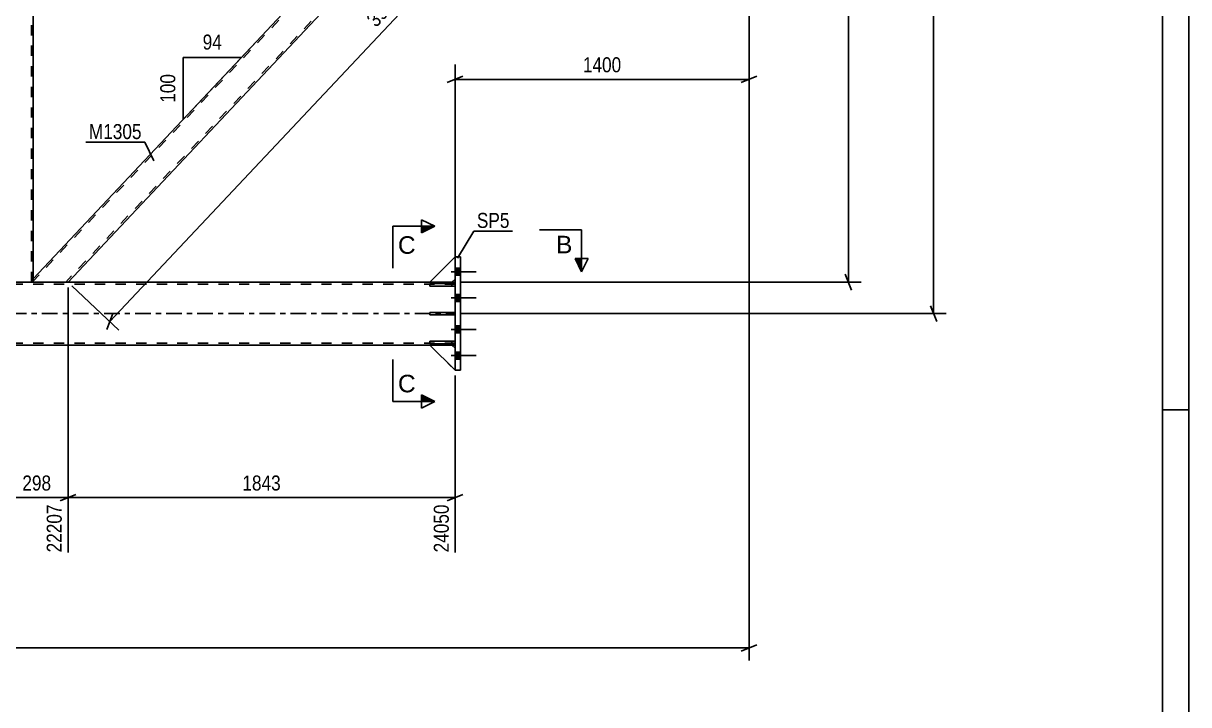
# Model space of a CAD drawing. Header units: millimetres. Extents: x -185 to 1004, y -593 to 248.
# Drawn here: x 781.7 to 1003.6, y -202.1 to -72.3 of the extents above; entities that cross this region are included whole.
import ezdxf

# ---------------------------------------------------------------- set-up
doc = ezdxf.new("R2010")
doc.units = ezdxf.units.MM
doc.linetypes.add('DXK_LINE_DOT2', pattern=[3.9198, 1.9599, -1.9599])
doc.linetypes.add('DXK_LINE_DOT3', pattern=[5.9187, 2.979, -0.9799, 0.9799, -0.9799])
doc.styles.add('Arial', font='ARIAL.TTF', dxfattribs={"height": 0.2})
doc.styles.add('Arial Narrow', font='ARIALN.TTF', dxfattribs={"height": 0.2})

# ---------------------------------------------------------------- blocks, each defined once
blk = doc.blocks.new('Unknown-761544866-1163')
at = {"color": 5, "linetype": 'Continuous'}
for p, q in [((1003.64, -592.91), (1003.64, 248.09)), ((998.64, -587.91), (998.64, 243.09)), ((1003.64, -145.91), (998.64, -145.91))]:
    blk.add_line(p, q, dxfattribs=at)
blk = doc.blocks.new('Part-761544866-1502 - 1400')
at = {"color": 2, "linetype": 'Continuous'}
for p, q in [((859.1, -127.84), (859.1, -127.36)), ((863.9, -127.36), (859.1, -127.36)), ((863.9, -127.84), (859.1, -127.84)), ((863.9, -127.84), (863.9, -127.36))]:
    blk.add_line(p, q, dxfattribs=at)
at = {"color": 7, "linetype": 'DXK_LINE_DOT2'}
for p, q in [((863.3, -127.84), (863.3, -127.36)), ((863.9, -127.36), (863.9, -127.36)), ((863.9, -127.36), (863.9, -127.36)), ((863.9, -127.84), (863.9, -127.84)), ((863.9, -127.84), (863.9, -127.84))]:
    blk.add_line(p, q, dxfattribs=at)
blk = doc.blocks.new('Part-761544866-1499 - 1400')
at = {"color": 7, "linetype": 'DXK_LINE_DOT2'}
for p, q in [((863.9, -127.36), (859.1, -127.36)), ((859.1, -127.36), (859.1, -127.84)), ((859.1, -127.84), (863.9, -127.84)), ((863.3, -127.84), (863.3, -127.36)), ((863.9, -127.84), (863.9, -127.36))]:
    blk.add_line(p, q, dxfattribs=at)
blk = doc.blocks.new('Part-761544866-1581 - 1400')
at = {"color": 2, "linetype": 'Continuous'}
for p, q in [((863.9, -138.4), (863.9, -116.8)), ((864.9, -116.8), (863.9, -116.8)), ((864.9, -116.8), (864.9, -138.4)), ((864.9, -138.4), (863.9, -138.4))]:
    blk.add_line(p, q, dxfattribs=at)
blk = doc.blocks.new('Part-761544866-1500 - 1400')
at = {"color": 2, "linetype": 'Continuous'}
for p, q in [((859.1, -133.34), (859.1, -132.86)), ((863.9, -132.86), (859.1, -132.86)), ((863.9, -133.34), (863.9, -132.86)), ((863.9, -133.34), (859.1, -133.34))]:
    blk.add_line(p, q, dxfattribs=at)
at = {"color": 7, "linetype": 'DXK_LINE_DOT2'}
for p, q in [((863.3, -133.34), (863.3, -132.86)), ((863.9, -132.86), (863.9, -132.86)), ((863.9, -132.86), (863.9, -132.86)), ((863.9, -133.34), (863.9, -133.34)), ((863.9, -133.34), (863.9, -133.34))]:
    blk.add_line(p, q, dxfattribs=at)
blk = doc.blocks.new('Part-761544866-1501 - 1400')
at = {"color": 2, "linetype": 'Continuous'}
for p, q in [((859.1, -122.34), (859.1, -121.86)), ((863.9, -121.86), (859.1, -121.86)), ((863.9, -122.34), (863.9, -121.86)), ((863.9, -122.34), (859.1, -122.34))]:
    blk.add_line(p, q, dxfattribs=at)
at = {"color": 7, "linetype": 'DXK_LINE_DOT2'}
for p, q in [((863.3, -122.34), (863.3, -121.86)), ((863.9, -121.86), (863.9, -121.86)), ((863.9, -121.86), (863.9, -121.86)), ((863.9, -122.34), (863.9, -122.34)), ((863.9, -122.34), (863.9, -122.34))]:
    blk.add_line(p, q, dxfattribs=at)
blk = doc.blocks.new('Part-761544866-1719 - 1400')
at = {"color": 7, "linetype": 'DXK_LINE_DOT2'}
for p, q in [((892.07, -6), (783.54, -121.41)), ((898.26, -6.19), (789.73, -121.6)), ((898.26, -6), (891.63, -6)), ((898.26, -6.48), (898.26, -6)), ((840.9, -59.95), (837.28, -63.8)), ((790.17, -121.6), (783.54, -121.6))]:
    blk.add_line(p, q, dxfattribs=at)
at = {"color": 2, "linetype": 'Continuous'}
for p, q in [((891.63, -6), (840.9, -59.95)), ((898.26, -6.66), (898.26, -6.48)), ((898.26, -6.66), (790.17, -121.6)), ((783.54, -120.94), (837.28, -63.8)), ((783.54, -121.6), (783.54, -120.94))]:
    blk.add_line(p, q, dxfattribs=at)
blk = doc.blocks.new('Part-761544866-1779 - 1400')
at = {"color": 7, "linetype": 'DXK_LINE_DOT2'}
for p, q in [((783.54, -6), (778.26, -6)), ((778.26, -6.66), (778.26, -6)), ((778.58, -121.6), (778.58, -6)), ((783.22, -121.6), (783.22, -6)), ((783.54, -6.66), (783.54, -6)), ((778.26, -121.6), (778.26, -120.94)), ((783.54, -121.6), (778.26, -121.6)), ((783.54, -121.6), (783.54, -120.94))]:
    blk.add_line(p, q, dxfattribs=at)
at = {"color": 2, "linetype": 'Continuous'}
for p, q in [((778.26, -120.94), (778.26, -6.66)), ((783.54, -120.94), (783.54, -6.66))]:
    blk.add_line(p, q, dxfattribs=at)
blk = doc.blocks.new('Bolt-761544866-1835 - 1400')
at = {"linetype": 'Continuous'}
for points in [[(863.9, -118.94), (863.9, -120.26), (864.9, -120.26), (864.9, -118.94)], [(863.9, -118.94), (863.9, -120.26), (864.9, -120.26), (864.9, -118.94)], [(863.9, -118.94), (863.9, -120.26), (864.9, -120.26), (864.9, -118.94)], [(863.9, -123.94), (863.9, -125.26), (864.9, -125.26), (864.9, -123.94)], [(863.9, -123.94), (863.9, -125.26), (864.9, -125.26), (864.9, -123.94)], [(863.9, -129.94), (863.9, -131.26), (864.9, -131.26), (864.9, -129.94)], [(863.9, -129.94), (863.9, -131.26), (864.9, -131.26), (864.9, -129.94)], [(863.9, -134.94), (863.9, -136.26), (864.9, -136.26), (864.9, -134.94)], [(863.9, -134.94), (863.9, -136.26), (864.9, -136.26), (864.9, -134.94)], [(863.9, -134.94), (863.9, -136.26), (864.9, -136.26), (864.9, -134.94)]]:
    blk.add_hatch(color=1, dxfattribs=at).paths.add_polyline_path(points)
at = {"color": 1, "linetype": 'Continuous'}
for p, q in [((863.14, -119.6), (867.9, -119.6)), ((863.14, -119.6), (867.9, -119.6)), ((863.14, -119.6), (867.9, -119.6)), ((863.9, -118.94), (864.9, -118.94)), ((863.9, -118.94), (864.9, -118.94)), ((863.9, -118.94), (864.9, -118.94)), ((863.9, -120.26), (864.9, -120.26)), ((863.9, -120.26), (864.9, -120.26)), ((863.9, -120.26), (864.9, -120.26)), ((863.9, -123.94), (864.9, -123.94)), ((863.9, -123.94), (864.9, -123.94)), ((863.14, -124.6), (867.9, -124.6)), ((863.14, -124.6), (867.9, -124.6)), ((863.9, -125.26), (864.9, -125.26)), ((863.9, -125.26), (864.9, -125.26)), ((863.14, -130.6), (867.9, -130.6)), ((863.14, -130.6), (867.9, -130.6)), ((863.9, -129.94), (864.9, -129.94)), ((863.9, -129.94), (864.9, -129.94)), ((863.9, -131.26), (864.9, -131.26)), ((863.9, -131.26), (864.9, -131.26)), ((863.9, -134.94), (864.9, -134.94)), ((863.9, -134.94), (864.9, -134.94)), ((863.9, -134.94), (864.9, -134.94)), ((863.14, -135.6), (867.9, -135.6)), ((863.14, -135.6), (867.9, -135.6)), ((863.14, -135.6), (867.9, -135.6)), ((863.9, -136.26), (864.9, -136.26)), ((863.9, -136.26), (864.9, -136.26)), ((863.9, -136.26), (864.9, -136.26))]:
    blk.add_line(p, q, dxfattribs=at)
blk = doc.blocks.new('Part-761544866-1859 - 1400')
at = {"color": 7, "linetype": 'DXK_LINE_DOT2'}
for p, q in [((863.9, -122), (-67.1, -122)), ((863.9, -121.6), (-56.46, -121.6)), ((863.3, -121.6), (859.1, -121.6)), ((863.9, -133.6), (863.9, -121.6)), ((863.9, -133.2), (-67.1, -133.2)), ((863.9, -133.6), (48.74, -133.6)), ((863.3, -133.6), (859.1, -133.6))]:
    blk.add_line(p, q, dxfattribs=at)
at = {"color": 2, "linetype": 'Continuous'}
for p, q in [((859.1, -121.6), (58.5, -121.6)), ((863.9, -121.6), (863.3, -121.6)), ((859.1, -133.6), (667.4, -133.6)), ((863.9, -133.6), (863.3, -133.6))]:
    blk.add_line(p, q, dxfattribs=at)
at = {"color": 7, "linetype": 'DXK_LINE_DOT3'}
blk.add_line((-67.1, -127.6), (863.9, -127.6), dxfattribs=at)
blk = doc.blocks.new('Part-761544866-1883 - 1400')
at = {"color": 2, "linetype": 'Continuous'}
for p, q in [((863.9, -116.8), (859.1, -121.6)), ((863.3, -121.6), (859.1, -121.6)), ((863.9, -121), (863.3, -121.6))]:
    blk.add_line(p, q, dxfattribs=at)
at = {"color": 7, "linetype": 'DXK_LINE_DOT2'}
for p, q in [((863.9, -121), (863.9, -116.8)), ((863.9, -116.8), (863.9, -116.8)), ((863.9, -116.8), (863.9, -116.8)), ((863.9, -121), (863.9, -121)), ((863.9, -121), (863.9, -121))]:
    blk.add_line(p, q, dxfattribs=at)
blk = doc.blocks.new('Part-761544866-1886 - 1400')
at = {"color": 7, "linetype": 'DXK_LINE_DOT2'}
for p, q in [((863.9, -116.8), (859.1, -121.6)), ((863.9, -121), (863.9, -116.8)), ((859.1, -121.6), (863.3, -121.6)), ((863.3, -121.6), (863.9, -121))]:
    blk.add_line(p, q, dxfattribs=at)
blk = doc.blocks.new('Part-761544866-1889 - 1400')
at = {"color": 2, "linetype": 'Continuous'}
for p, q in [((859.1, -133.6), (863.3, -133.6)), ((863.9, -138.4), (859.1, -133.6)), ((863.3, -133.6), (863.9, -134.2))]:
    blk.add_line(p, q, dxfattribs=at)
at = {"color": 7, "linetype": 'DXK_LINE_DOT2'}
for p, q in [((863.9, -134.2), (863.9, -134.2)), ((863.9, -134.2), (863.9, -138.4)), ((863.9, -138.4), (863.9, -138.4))]:
    blk.add_line(p, q, dxfattribs=at)
blk = doc.blocks.new('Part-761544866-1892 - 1400')
at = {"color": 7, "linetype": 'DXK_LINE_DOT2'}
for p, q in [((859.1, -133.6), (863.3, -133.6)), ((863.9, -138.4), (859.1, -133.6)), ((863.3, -133.6), (863.9, -134.2)), ((863.9, -134.2), (863.9, -138.4))]:
    blk.add_line(p, q, dxfattribs=at)
blk = doc.blocks.new('Part-761544866-1893 - 1400')
at = {"color": 7, "linetype": 'DXK_LINE_DOT2'}
for p, q in [((863.9, -132.86), (859.1, -132.86)), ((859.1, -132.86), (859.1, -133.34)), ((863.3, -133.34), (863.3, -132.86)), ((863.9, -133.34), (863.9, -132.86)), ((859.1, -133.34), (863.9, -133.34))]:
    blk.add_line(p, q, dxfattribs=at)
blk = doc.blocks.new('Part-761544866-1894 - 1400')
at = {"color": 7, "linetype": 'DXK_LINE_DOT2'}
for p, q in [((863.9, -121.86), (859.1, -121.86)), ((859.1, -121.86), (859.1, -122.34)), ((863.3, -122.34), (863.3, -121.86)), ((863.9, -122.34), (863.9, -121.86)), ((859.1, -122.34), (863.9, -122.34))]:
    blk.add_line(p, q, dxfattribs=at)
blk = doc.blocks.new('StraightDimension-761544866-19130 - 1400')
at = {"color": 7, "linetype": 'Continuous'}
for p, q in [((790.17, -122.6), (790.17, -173.1)), ((863.9, -139.4), (863.9, -173.1)), ((791.67, -162.06), (788.67, -163.26)), ((790.17, -162.66), (863.9, -162.66)), ((862.4, -163.26), (865.4, -162.06))]:
    blk.add_line(p, q, dxfattribs=at)
at = {"color": 0}
blk.add_wipeout([(831.29, -161.91), (831.29, -157.71), (822.78, -157.71), (822.78, -161.91)], dxfattribs=at)
at = {"color": 0, "linetype": 'Continuous'}
blk.add_wipeout([(863.3, -163.36), (859.1, -163.36), (859.1, -173.7), (863.3, -173.7)], dxfattribs=at)
at = {"color": 3, "style": 'Arial Narrow'}
blk.add_text('1843', height=2.863, dxfattribs=at).set_placement((823.38, -161.31))
at = {"color": 3, "linetype": 'Continuous', "style": 'Arial Narrow'}
blk.add_text('24050', height=2.863, rotation=90.0002, dxfattribs=at).set_placement((862.7, -173.1))
blk = doc.blocks.new('StraightDimension-761544866-2713 - 1400')
at = {"color": 7, "linetype": 'Continuous'}
for p, q in [((898.99, -6.69), (908.3, -15.44)), ((905.96, -15.3), (907.14, -12.29)), ((798.13, -129.08), (906.55, -13.79)), ((790.9, -122.29), (799.87, -130.73)), ((798.72, -127.58), (797.54, -130.59))]:
    blk.add_line(p, q, dxfattribs=at)
at = {"color": 0}
blk.add_wipeout([(854.71, -67.83), (851.65, -64.95), (845.82, -71.15), (848.87, -74.03)], dxfattribs=at)
at = {"color": 3, "style": 'Arial Narrow'}
blk.add_text('3957', height=2.863, rotation=46.7591, dxfattribs=at).set_placement((848.85, -73.18))
blk = doc.blocks.new('StraightDimension-761544866-3284 - 1400')
at = {"color": 7, "linetype": 'Continuous'}
for p, q in [((919.9, -7), (919.9, -85.35)), ((863.9, -120.6), (863.9, -80.1)), ((865.4, -82.35), (862.4, -83.55)), ((863.9, -82.95), (919.9, -82.95)), ((918.4, -83.55), (921.4, -82.35))]:
    blk.add_line(p, q, dxfattribs=at)
at = {"color": 0}
blk.add_wipeout([(896.16, -82.2), (896.16, -78), (887.64, -78), (887.64, -82.2)], dxfattribs=at)
at = {"color": 3, "style": 'Arial Narrow'}
blk.add_text('1400', height=2.863, dxfattribs=at).set_placement((888.24, -81.6))
blk = doc.blocks.new('StraightDimension-761544866-3519 - 1400')
at = {"color": 7, "linetype": 'Continuous'}
for p, q in [((920.9, -6), (941.22, -6)), ((939.42, -7.5), (938.22, -4.5)), ((938.82, -121.6), (938.82, -6)), ((864.9, -121.6), (941.22, -121.6)), ((938.22, -120.1), (939.42, -123.1))]:
    blk.add_line(p, q, dxfattribs=at)
at = {"color": 0}
blk.add_wipeout([(938.07, -59.54), (933.87, -59.54), (933.87, -68.06), (938.07, -68.06)], dxfattribs=at)
at = {"color": 3, "style": 'Arial Narrow'}
blk.add_text('2890', height=2.863, rotation=90.0002, dxfattribs=at).set_placement((937.47, -67.46))
blk = doc.blocks.new('AngleDimension-761544866-2191 - 1400')
at = {"color": 7, "linetype": 'Continuous'}
for p, q in [((826.14, -75.64), (823.2, -78.77)), ((812.1, -78.77), (823.2, -78.77)), ((812.1, -90.57), (823.2, -78.77)), ((812.1, -90.57), (812.1, -78.77))]:
    blk.add_line(p, q, dxfattribs=at)
at = {"color": 0}
for points in [[(820.08, -77.87), (820.08, -73.67), (815.22, -73.67), (815.22, -77.87)], [(811.2, -81.33), (807, -81.33), (807, -88.01), (811.2, -88.01)]]:
    blk.add_wipeout(points, dxfattribs=at)
at = {"color": 3, "style": 'Arial Narrow'}
blk.add_text('94', height=2.863, dxfattribs=at).set_placement((815.82, -77.27))
blk.add_text('100', height=2.863, rotation=90.0002, dxfattribs=at).set_placement((810.6, -87.41))
blk = doc.blocks.new('StraightDimension-761544866-2903 - 1400')
at = {"color": 7, "linetype": 'Continuous'}
for p, q in [((919.9, -7), (919.9, -193.72)), ((918.4, -191.92), (921.4, -190.72)), ((-80, -191.32), (919.9, -191.32))]:
    blk.add_line(p, q, dxfattribs=at)
blk = doc.blocks.new('StraightDimension-761544866-2920 - 1400')
at = {"color": 7, "linetype": 'Continuous'}
for p, q in [((955.65, -1.5), (954.45, 1.5)), ((920.9, 0), (957.45, 0)), ((955.05, -127.6), (955.05, 0)), ((954.45, -126.1), (955.65, -129.1)), ((864.9, -127.6), (957.45, -127.6))]:
    blk.add_line(p, q, dxfattribs=at)
at = {"color": 0}
blk.add_wipeout([(954.3, -59.54), (950.1, -59.54), (950.1, -68.06), (954.3, -68.06)], dxfattribs=at)
at = {"color": 3, "style": 'Arial Narrow'}
blk.add_text('3190', height=2.863, rotation=90.0002, dxfattribs=at).set_placement((953.7, -67.46))
blk = doc.blocks.new('StraightDimension-761544866-19131 - 1400')
at = {"color": 7, "linetype": 'Continuous'}
for p, q in [((778.26, -122.6), (778.26, -173.1)), ((790.17, -122.6), (790.17, -173.1)), ((776.76, -163.26), (779.76, -162.06)), ((778.26, -162.66), (790.17, -162.66)), ((791.67, -162.06), (788.67, -163.26))]:
    blk.add_line(p, q, dxfattribs=at)
at = {"color": 0}
blk.add_wipeout([(787.56, -161.91), (787.56, -157.71), (780.87, -157.71), (780.87, -161.91)], dxfattribs=at)
at = {"color": 0, "linetype": 'Continuous'}
blk.add_wipeout([(789.57, -163.36), (785.37, -163.36), (785.37, -173.7), (789.57, -173.7)], dxfattribs=at)
at = {"color": 3, "style": 'Arial Narrow'}
blk.add_text('298', height=2.863, dxfattribs=at).set_placement((781.47, -161.31))
at = {"color": 3, "linetype": 'Continuous', "style": 'Arial Narrow'}
blk.add_text('22207', height=2.863, rotation=90.0002, dxfattribs=at).set_placement((788.97, -173.1))
blk = doc.blocks.new('Mark-761544866-1577 - 1400')
at = {"color": 0}
blk.add_wipeout([(874.26, -111.26), (874.26, -108.26), (868.05, -108.26), (868.05, -111.26)], dxfattribs=at)
blk.add_wipeout([(874.26, -111.26), (874.26, -108.26), (868.05, -108.26), (868.05, -111.26)], dxfattribs=at)
at = {"color": 30, "linetype": 'Continuous'}
for p, q in [((864.34, -117.04), (867.45, -111.86)), ((867.45, -111.86), (874.86, -111.86))]:
    blk.add_line(p, q, dxfattribs=at)
at = {"color": 3, "style": 'Arial Narrow'}
blk.add_text('SP5', height=2.863, dxfattribs=at).set_placement((868.05, -111.26))
blk = doc.blocks.new('Mark-761544866-1715 - 1400')
at = {"color": 0}
blk.add_wipeout([(804.19, -94.33), (804.19, -91.33), (794.14, -91.33), (794.14, -94.33)], dxfattribs=at)
blk.add_wipeout([(804.19, -94.33), (804.19, -91.33), (794.14, -91.33), (794.14, -94.33)], dxfattribs=at)
at = {"color": 30, "linetype": 'Continuous'}
for p in [(793.54, -94.93), (806.5, -98.47)]:
    blk.add_line(p, (804.79, -94.93), dxfattribs=at)
at = {"color": 3, "style": 'Arial Narrow'}
blk.add_text('M1305', height=2.863, dxfattribs=at).set_placement((794.14, -94.33))
blk = doc.blocks.new('SectionMark-761544866-3608 - 1400')
at = {"color": 6, "linetype": 'Continuous'}
for p in [(887.99, -111.6), (889.24, -117.1)]:
    blk.add_line(p, (887.99, -119.6), dxfattribs=at)
at = {"color": 0, "linetype": 'Continuous'}
blk.add_wipeout([(886.24, -116.1), (886.24, -112.6), (883.13, -112.6), (883.13, -116.1)], dxfattribs=at)
at = {"linetype": 'Continuous'}
blk.add_hatch(color=6, dxfattribs=at).paths.add_polyline_path([(886.74, -117.1), (887.99, -117.1), (887.99, -119.6)])
at = {"color": 6, "linetype": 'Continuous'}
for p, q in [((887.99, -111.6), (879.99, -111.6)), ((886.74, -117.1), (889.24, -117.1)), ((887.99, -119.6), (886.74, -117.1))]:
    blk.add_line(p, q, dxfattribs=at)
at = {"color": 3, "linetype": 'Continuous', "style": 'Arial'}
blk.add_text('B', height=3.34, dxfattribs=at).set_placement((883.13, -116.1))
blk = doc.blocks.new('SectionMark-761544866-26342 - 1400')
at = {"linetype": 'Continuous'}
for points in [[(857.51, -112.19), (857.51, -110.94), (860.01, -110.94)], [(857.51, -144.34), (857.51, -143.09), (860.01, -144.34)]]:
    blk.add_hatch(color=6, dxfattribs=at).paths.add_polyline_path(points)
at = {"color": 6, "linetype": 'Continuous'}
for p, q in [((852.01, -110.94), (860.01, -110.94)), ((857.51, -112.19), (857.51, -109.69)), ((857.51, -109.69), (860.01, -110.94)), ((860.01, -110.94), (857.51, -112.19)), ((860.01, -144.34), (857.51, -143.09)), ((857.51, -143.09), (857.51, -145.59)), ((852.01, -144.34), (860.01, -144.34)), ((860.01, -144.34), (857.51, -145.59))]:
    blk.add_line(p, q, dxfattribs=at)
at = {"color": 0, "linetype": 'Continuous'}
for points in [[(856.38, -116.19), (856.38, -112.69), (853.01, -112.69), (853.01, -116.19)], [(856.38, -142.59), (856.38, -139.09), (853.01, -139.09), (853.01, -142.59)]]:
    blk.add_wipeout(points, dxfattribs=at)
at = {"color": 6, "linetype": 'Continuous'}
for p, q in [((852.01, -110.94), (852.01, -118.94)), ((852.01, -144.34), (852.01, -136.34))]:
    blk.add_line(p, q, dxfattribs=at)
at = {"color": 3, "linetype": 'Continuous', "style": 'Arial'}
for p in [(853.01, -116.19), (853.01, -142.59)]:
    blk.add_text('C', height=3.34, dxfattribs=at).set_placement(p)

msp = doc.modelspace()

# ---------------------------------------------------------------- block references
for name in ['Unknown-761544866-1163', 'Part-761544866-1779 - 1400', 'Part-761544866-1719 - 1400', 'Part-761544866-1883 - 1400', 'Part-761544866-1886 - 1400', 'Part-761544866-1581 - 1400', 'Bolt-761544866-1835 - 1400', 'Part-761544866-1859 - 1400', 'Part-761544866-1501 - 1400', 'Part-761544866-1894 - 1400', 'Part-761544866-1502 - 1400', 'Part-761544866-1499 - 1400', 'Part-761544866-1500 - 1400', 'Part-761544866-1893 - 1400', 'Part-761544866-1889 - 1400', 'Part-761544866-1892 - 1400']:
    msp.add_blockref(name, (0, 0))

# ---------------------------------------------------------------- next in the draw order: block references
msp.add_blockref('StraightDimension-761544866-19130 - 1400', (0, 0))

# ---------------------------------------------------------------- next in the draw order: block references
msp.add_blockref('StraightDimension-761544866-2713 - 1400', (0, 0))

# ---------------------------------------------------------------- next in the draw order: block references
for name in ['StraightDimension-761544866-3284 - 1400', 'AngleDimension-761544866-2191 - 1400']:
    msp.add_blockref(name, (0, 0))

# ---------------------------------------------------------------- next in the draw order: block references
msp.add_blockref('StraightDimension-761544866-3519 - 1400', (0, 0))

# ---------------------------------------------------------------- next in the draw order: block references
msp.add_blockref('StraightDimension-761544866-2903 - 1400', (0, 0))

# ---------------------------------------------------------------- next in the draw order: block references
for name in ['StraightDimension-761544866-2920 - 1400', 'Mark-761544866-1715 - 1400', 'StraightDimension-761544866-19131 - 1400']:
    msp.add_blockref(name, (0, 0))

# ---------------------------------------------------------------- next in the draw order: block references
msp.add_blockref('Mark-761544866-1577 - 1400', (0, 0))

# ---------------------------------------------------------------- next in the draw order: block references
msp.add_blockref('SectionMark-761544866-3608 - 1400', (0, 0))

# ---------------------------------------------------------------- next in the draw order: block references
msp.add_blockref('SectionMark-761544866-26342 - 1400', (0, 0))

doc.saveas('drawing.dxf')
